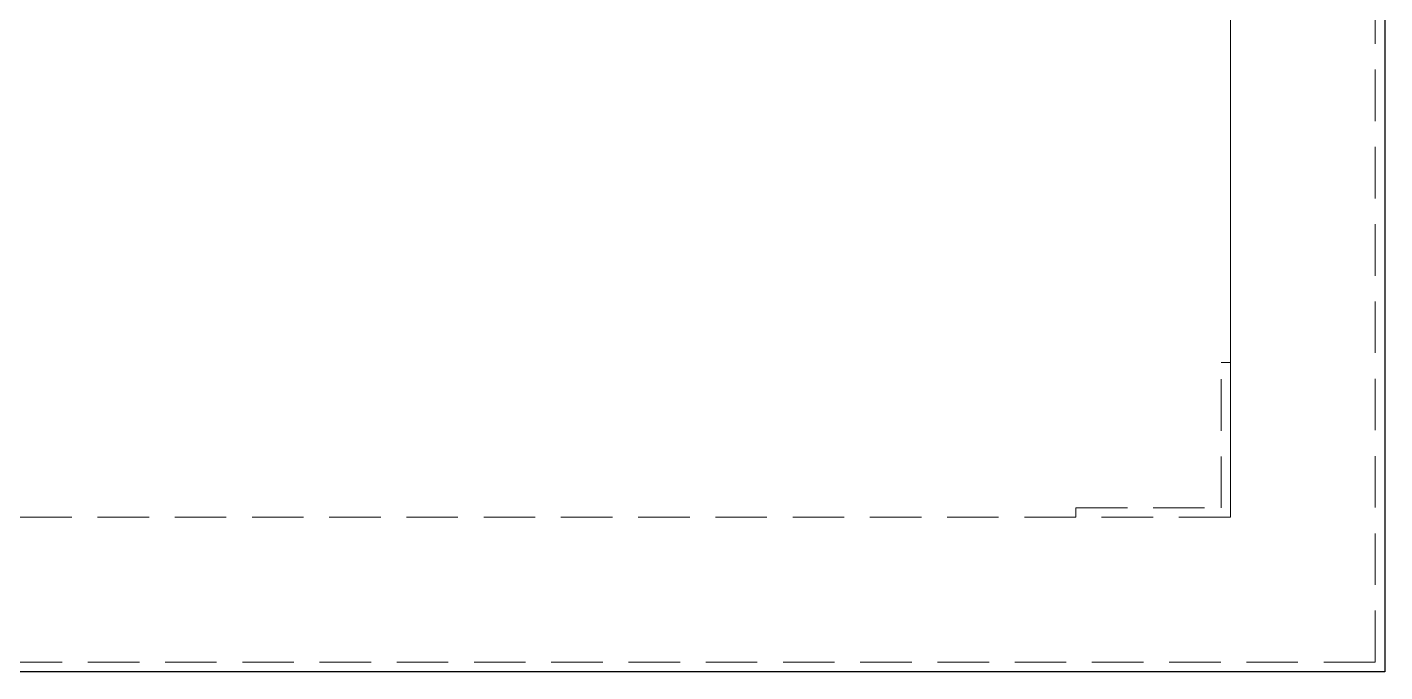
# Model space of a CAD drawing. Header units: millimetres. Extents: x 126 to 938, y 244 to 707.
# Drawn here: x 762.21 to 795.69, y 538.33 to 554.21 of the extents above; entities that cross this region are included whole.
import ezdxf

# ---------------------------------------------------------------- set-up
doc = ezdxf.new("R2010")
doc.units = ezdxf.units.MM
doc.linetypes.add('HIDDEN', pattern=[1.905, 1.27, -0.635])

msp = doc.modelspace()

# ---------------------------------------------------------------- linework, layer by layer
at = {"color": 7, "linetype": 'HIDDEN', "lineweight": 18}
for p, q in [((795.694, 538.327), (795.694, 584.047)), ((795.456, 538.565), (795.456, 583.809)), ((795.456, 538.565), (795.456, 583.809)), ((791.884, 545.947), (791.884, 576.427)), ((791.884, 576.427), (791.884, 545.947)), ((791.884, 576.427), (791.884, 545.947)), ((791.884, 545.947), (791.884, 556.383)), ((791.656, 545.947), (791.884, 545.947)), ((791.656, 542.365), (791.656, 545.947)), ((791.656, 542.365), (791.656, 545.947)), ((791.656, 545.947), (791.884, 545.947)), ((791.656, 545.947), (791.884, 545.947)), ((791.656, 542.365), (791.656, 545.947)), ((791.656, 542.365), (791.656, 545.947)), ((791.656, 545.947), (791.884, 545.947)), ((791.884, 545.947), (791.884, 542.137)), ((791.884, 542.137), (791.884, 545.947)), ((791.884, 542.137), (791.884, 545.947)), ((791.884, 545.947), (791.884, 542.137)), ((788.074, 542.137), (711.874, 542.137)), ((788.074, 542.137), (711.874, 542.137)), ((788.074, 542.137), (711.874, 542.137)), ((788.074, 542.137), (711.874, 542.137)), ((788.074, 542.137), (788.074, 542.365)), ((788.074, 542.365), (791.656, 542.365)), ((788.074, 542.365), (791.656, 542.365)), ((788.074, 542.137), (788.074, 542.365)), ((788.074, 542.137), (788.074, 542.365)), ((788.074, 542.365), (791.656, 542.365)), ((788.074, 542.365), (791.656, 542.365)), ((788.074, 542.137), (788.074, 542.365)), ((791.884, 542.137), (788.074, 542.137)), ((791.884, 542.137), (788.074, 542.137)), ((791.884, 542.137), (788.074, 542.137)), ((791.884, 542.137), (788.074, 542.137)), ((795.456, 538.565), (704.492, 538.565)), ((795.456, 538.565), (704.492, 538.565)), ((795.694, 538.327), (704.254, 538.327))]:
    msp.add_line(p, q, dxfattribs=at)
at = {"color": 7, "linetype": 'Continuous', "lineweight": 25}
for p, q in [((795.694, 557.862), (795.694, 538.327)), ((795.694, 538.327), (704.254, 538.327))]:
    msp.add_line(p, q, dxfattribs=at)

doc.saveas('drawing.dxf')
